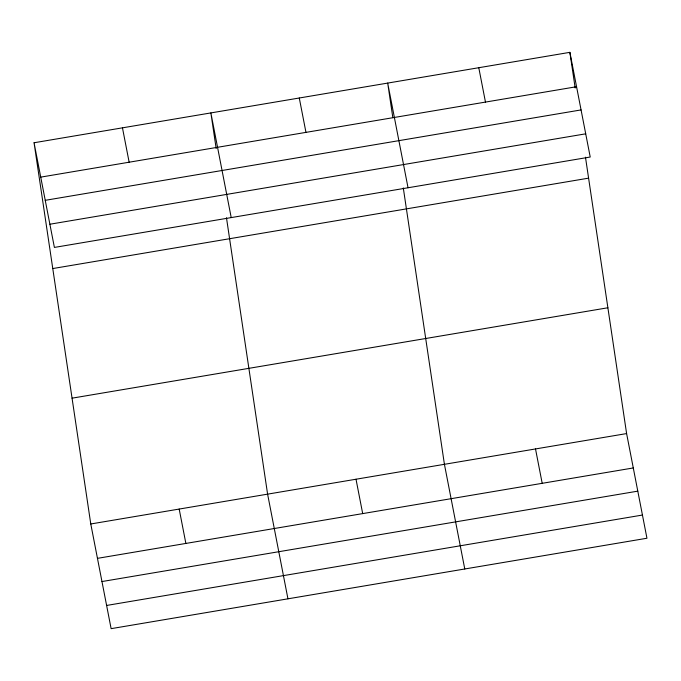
<?xml version="1.0" encoding="UTF-8"?>
<svg xmlns="http://www.w3.org/2000/svg" width="681" height="681" viewBox="0 0 681 681"><rect width="100%" height="100%" fill="white"/><g stroke="black" fill="none" stroke-linecap="round" stroke-linejoin="round"><path stroke-width="1.02" d="M34.05 142.755L569.878 52.343L590.223 157.022L54.395 247.424L34.05 142.755L90.777 523.978L111.122 628.657L646.95 538.245L626.605 433.576L585.473 157.183M40.732 177.128L576.552 86.717M45.244 200.325L581.063 109.922M49.883 224.228L585.711 133.825M52.769 268.552L588.597 178.15M72.058 398.172L607.886 307.769M90.777 523.978L626.605 433.576M97.46 558.352L633.287 467.949M101.971 581.548L637.791 491.146M106.619 605.452L642.438 515.049M478.786 67.717L485.468 102.09M535.513 448.941L542.195 483.314M408.038 187.76L387.693 83.082L392.843 117.677M464.774 568.984L444.421 464.314L403.297 187.922M299.282 98.004L305.965 132.378M356.01 479.228L362.692 513.602M231.217 217.597L210.872 112.918L216.175 148.56M287.944 598.82L267.599 494.142L226.475 217.758M122.461 127.832L129.143 162.206M179.188 509.065L185.87 543.438M569.878 52.343L575.181 87.994"/></g></svg>
